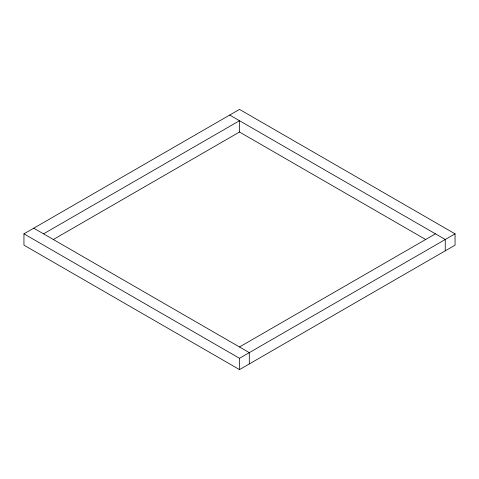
<?xml version="1.0" encoding="UTF-8"?>
<svg xmlns="http://www.w3.org/2000/svg" width="479" height="479" viewBox="0 0 479 479"><rect width="100%" height="100%" fill="white"/><g stroke="black" fill="none" stroke-linecap="round" stroke-linejoin="round"><path stroke-width="0.72" d="M23.95 233.842L239.5 109.398L455.05 233.842L455.05 245.158L239.5 369.602L23.95 245.158L23.95 233.842L239.5 358.292L455.05 233.842M43.547 233.842L239.5 120.708L239.5 132.024L425.753 239.554M53.247 239.554L239.5 132.024M239.5 346.976L435.453 233.842M229.704 115.056L445.254 239.5L445.254 250.816M33.746 228.184L249.296 352.634L249.296 363.944M239.5 358.292L239.5 369.602"/></g></svg>
